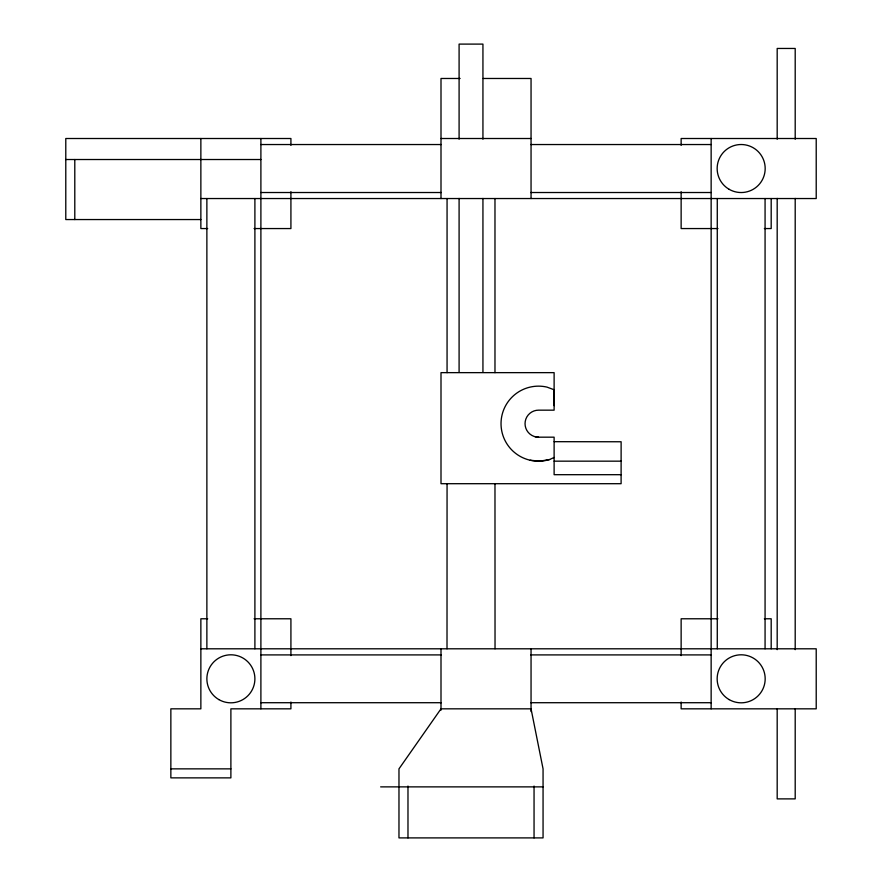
<?xml version="1.0" encoding="UTF-8"?>
<svg xmlns="http://www.w3.org/2000/svg" width="882" height="882" viewBox="0 0 882 882"><rect width="100%" height="100%" fill="white"/><g stroke="black" fill="none" stroke-linecap="round" stroke-linejoin="round"><path stroke-width="1.32" d="M621.104 474.692L554.117 474.692L554.117 437.174L538.549 437.174A13.506 13.506 0 0 1 525.044 423.669A13.506 13.506 0 0 1 538.549 410.163L554.117 410.163L554.117 372.645L441 372.645L441 483.7L621.104 483.7L621.126 441.761L554.139 441.684M530.159 460.239L539.905 461.165L549.563 459.533L554.117 457.46M460.106 78.476L441 78.476L441 198.538M483.292 78.476L531.052 78.476L531.052 198.538M441 138.507L531.052 138.507M260.896 144.538L441.276 144.538M530.777 144.538L711.146 144.538M65.786 159.521L260.896 159.521M260.896 192.519L441.276 192.519M530.777 192.519L711.146 192.519M200.864 198.538L816.214 198.538L816.214 138.507L681.136 138.507L681.136 145.332M200.864 219.552L65.786 219.552L65.786 138.507L290.917 138.507L290.917 145.332M207.689 228.559L200.864 228.559L200.864 138.507M254.082 228.559L290.917 228.559L290.917 191.725M717.97 228.559L681.136 228.559L681.136 191.725M764.363 228.559L771.188 228.559L771.188 198.538M554.117 461.165L621.104 461.165M207.689 618.778L200.864 618.778L200.864 708.83L170.854 708.83L170.854 777.869L230.886 777.869L230.886 708.83L290.917 708.83L290.917 702.006M254.082 618.778L290.917 618.778L290.917 655.613M717.97 618.778L681.136 618.778L681.136 655.613M764.363 618.778L771.188 618.778L771.188 648.799M200.864 648.799L816.214 648.799L816.214 708.83L681.136 708.83L681.136 702.006M260.896 654.907L441.276 654.907M530.777 654.907L711.146 654.907M260.896 702.711L441.276 702.711M530.777 702.711L711.146 702.711M170.854 768.861L230.886 768.861M380.638 786.876L543.058 786.876M535.054 436.711L538.549 437.174M554.139 405.654L554.117 389.767L546.95 387.099A37.518 37.518 0 0 0 501.053 425.025A37.518 37.518 0 0 0 549.563 459.533M795.2 139.257L795.2 48.455L777.185 48.455L777.185 139.257M795.2 198.417L795.2 649.67M795.2 708.83L795.2 798.883L777.185 798.883L777.185 708.83M777.185 198.417L777.185 649.67M765.069 198.538L765.069 648.799M717.275 198.538L717.275 648.799M711.146 138.507L711.146 708.83M534.051 786.049L534.051 837.9M531.052 648.799L531.052 711.553M494.978 198.538L494.978 372.645M494.978 483.7L495.034 648.799M482.939 139.191L482.939 44.1L459.092 44.1L459.092 139.191M482.939 198.439L482.939 372.083M459.092 198.439L459.092 372.083M447.064 198.538L447.064 372.645M447.064 483.7L447.009 648.799M441 648.799L441 710.197M407.98 786.049L407.98 837.9M260.896 138.507L260.896 708.83M254.898 198.538L254.898 648.799M206.873 198.538L206.873 648.799M74.794 159.521L74.794 219.552M441 708.83L398.973 768.861L398.973 837.9L543.058 837.9L543.058 768.861L531.052 708.83L441 708.83M729.16 189.321A24.012 24.012 0 0 0 765.179 168.528A24.012 24.012 0 0 0 729.16 147.735A24.012 24.012 0 0 0 729.16 189.321M729.16 699.602A24.012 24.012 0 0 0 765.179 678.809A24.012 24.012 0 0 0 729.16 658.016A24.012 24.012 0 0 0 729.16 699.602M218.879 699.602A24.012 24.012 0 0 0 254.898 678.809A24.012 24.012 0 0 0 218.879 658.016A24.012 24.012 0 0 0 218.879 699.602"/></g></svg>
